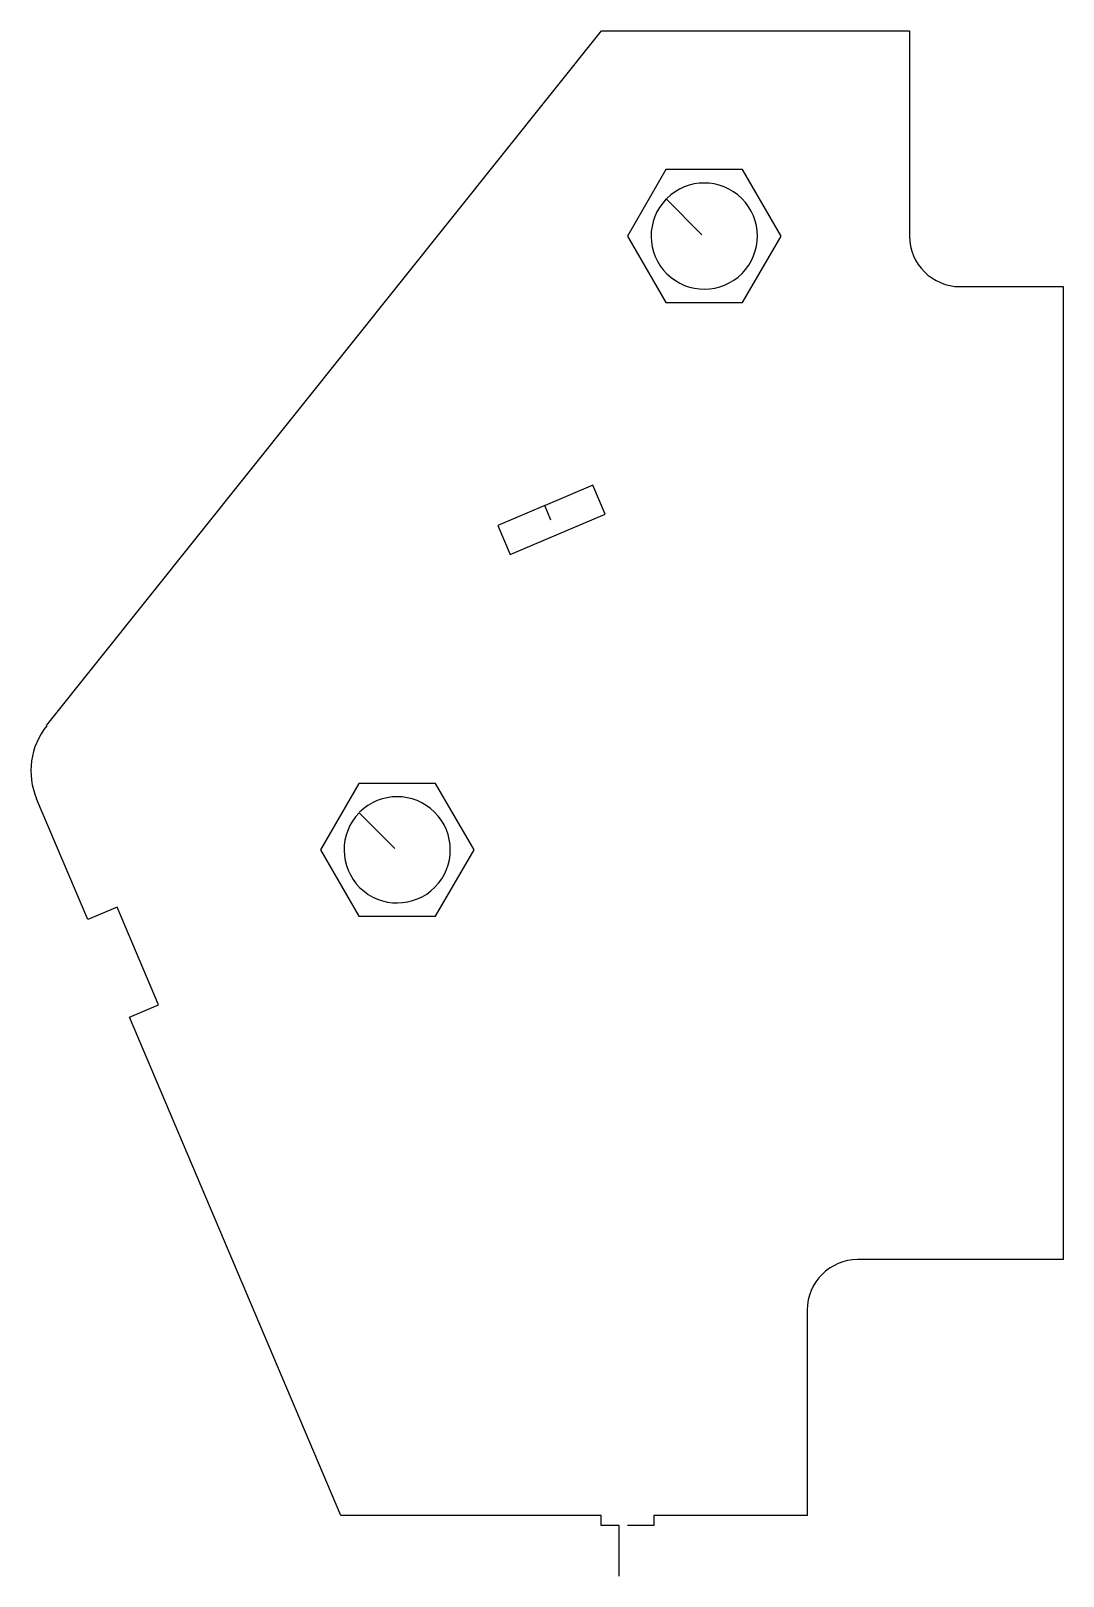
# Model space of a CAD drawing. Extents: x 575 to 676, y 1634 to 1785.
import ezdxf

# ---------------------------------------------------------------- set-up
doc = ezdxf.new("R2010")
doc.units = 0

msp = doc.modelspace()

# ---------------------------------------------------------------- linework, layer by layer
for p, q in [((576.98, 1716.67), (631.2, 1784.59)), ((631.2, 1784.59), (661.29, 1784.59)), ((661.29, 1784.59), (661.29, 1764.53)), ((637.48, 1771.03), (633.72, 1764.53)), ((644.98, 1771.03), (637.48, 1771.03)), ((648.74, 1764.53), (644.98, 1771.03)), ((641.01, 1764.66), (637.52, 1768.16)), ((633.72, 1764.53), (637.48, 1758.03)), ((644.98, 1758.03), (648.74, 1764.53)), ((666.23, 1759.59), (676.29, 1759.59)), ((676.29, 1759.59), (676.29, 1664.47)), ((637.48, 1758.03), (644.98, 1758.03)), ((630.34, 1740.17), (625.7, 1738.2)), ((631.54, 1737.33), (630.34, 1740.17)), ((625.65, 1738.18), (621.06, 1736.23)), ((622.26, 1733.39), (631.54, 1737.33)), ((626.25, 1736.76), (625.65, 1738.18)), ((621.06, 1736.23), (622.26, 1733.39)), ((607.48, 1711.03), (603.72, 1704.53)), ((614.98, 1711.03), (607.48, 1711.03)), ((618.74, 1704.53), (614.98, 1711.03)), ((581.01, 1697.72), (576, 1709.51)), ((611.01, 1704.66), (607.52, 1708.16)), ((603.72, 1704.53), (607.48, 1698.03)), ((614.98, 1698.03), (618.74, 1704.53)), ((583.86, 1698.93), (581.01, 1697.72)), ((587.91, 1689.37), (583.86, 1698.93)), ((607.48, 1698.03), (614.98, 1698.03)), ((585.06, 1688.16), (587.91, 1689.37)), ((605.73, 1639.47), (585.06, 1688.16)), ((676.29, 1664.47), (656.23, 1664.47)), ((651.29, 1659.53), (651.29, 1639.47)), ((631.17, 1639.47), (605.73, 1639.47)), ((631.17, 1638.47), (631.17, 1639.47)), ((651.29, 1639.47), (636.29, 1639.47)), ((636.29, 1639.47), (636.29, 1638.47)), ((632.93, 1638.47), (631.17, 1638.47)), ((632.93, 1633.53), (632.93, 1638.47)), ((636.29, 1638.47), (633.74, 1638.47))]:
    msp.add_line(p, q)
for centre, radius, start, end in [((641.23, 1764.53), 5.19, 135.6245, 135), ((666.23, 1764.53), 4.94, 180, 270), ((582.5, 1712.26), 7.06, 141.3782, 202.9321), ((611.23, 1704.53), 5.19, 135.6245, 135), ((656.23, 1659.53), 4.94, 90, 180)]:
    msp.add_arc(centre, radius, start, end)

doc.saveas('drawing.dxf')
